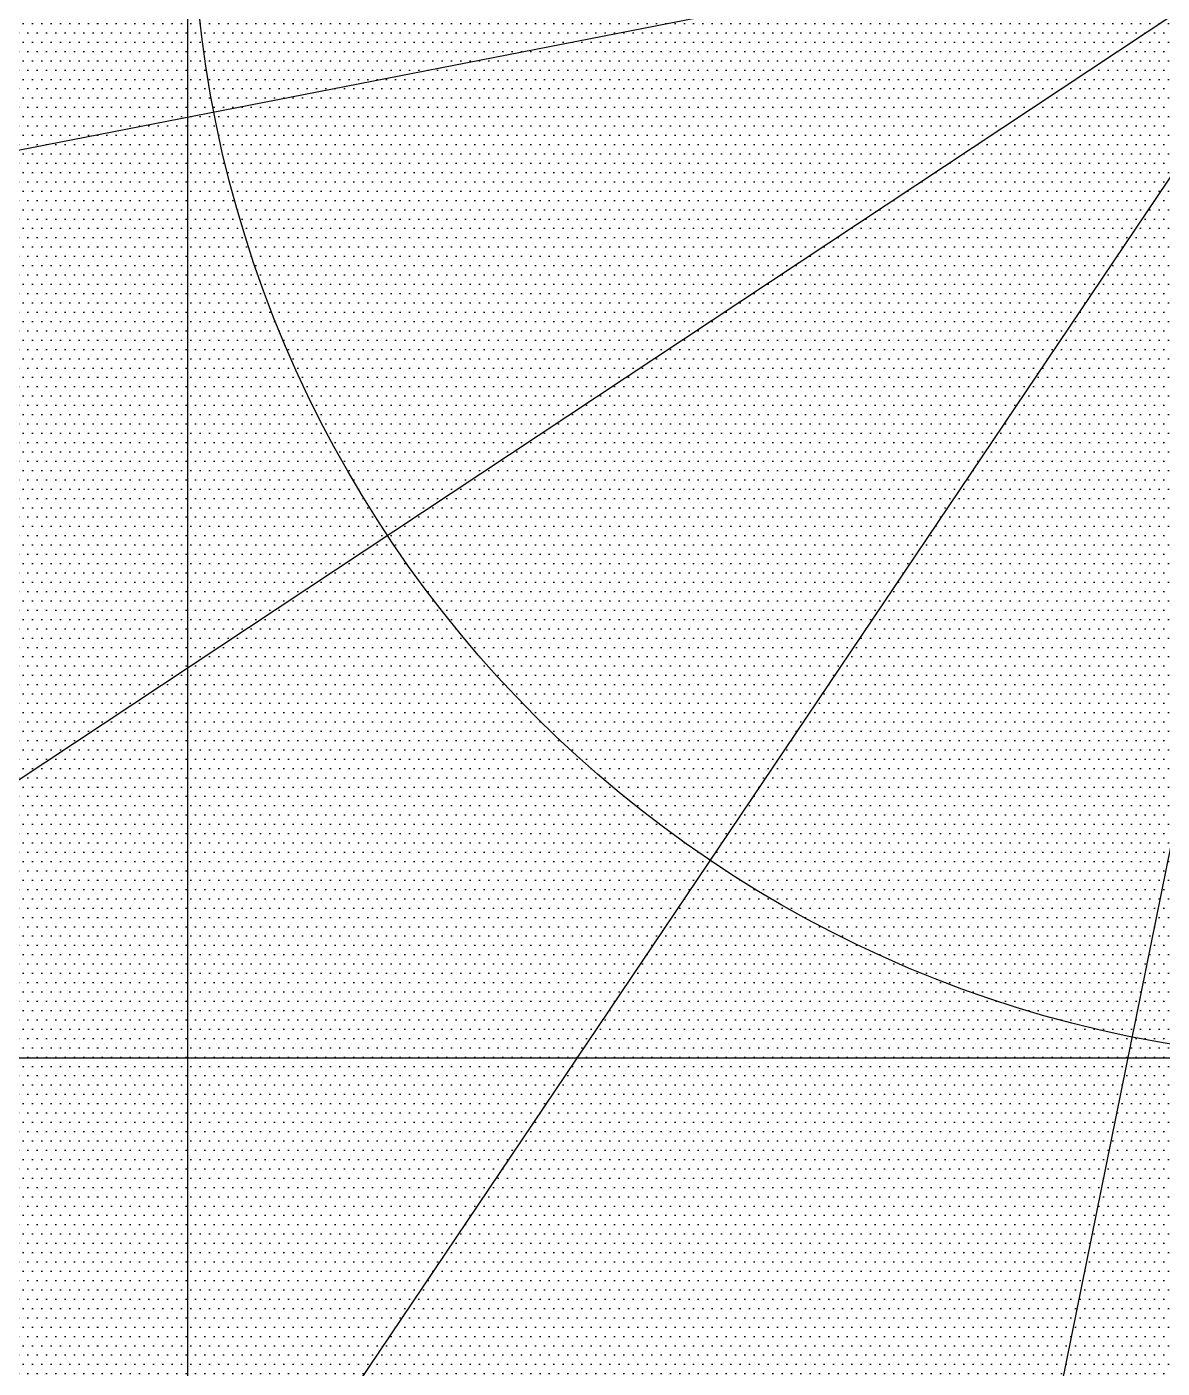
# Model space of a CAD drawing. Header units: millimetres. Extents: x 548366 to 1117317, y 7446967 to 14899125.
# Drawn here: x 553223 to 554191, y 7454151 to 7455294 of the extents above; entities that cross this region are included whole.
import ezdxf

# ---------------------------------------------------------------- set-up
doc = ezdxf.new("R2010")
doc.units = ezdxf.units.MM
doc.header["$MEASUREMENT"] = 0
for name, color, linetype in [('HACHURA_OCEANO', 131, 'Continuous'), ('MALHA_TM', 8, 'Continuous'), ('RADIAIS', 222, 'Continuous')]:
    doc.layers.add(name, color=color, linetype=linetype)
pattern_1 = [(0, (0, 0), (3.96875, 7.9375), [0, -7.9375])]

msp = doc.modelspace()

# ---------------------------------------------------------------- hatches: boundary and pattern name
at = {"layer": 'HACHURA_OCEANO'}
h = msp.add_hatch(dxfattribs=at)
h.set_pattern_fill('DOTS', color=256, scale=5, style=0)
h.set_pattern_definition(pattern_1)
h.paths.add_polyline_path([(553360, 7455412.7), (552909.3, 7455412.7), (552915.9, 7455401.9), (552914.8, 7455388.9), (552912.2, 7455381.4), (552909.6, 7455372.1), (552909.6, 7455371.5), (552912.7, 7455369.1), (552912.7, 7455363.4), (552912.2, 7455360.5), (552912.7, 7455357.6), (552913.5, 7455353.7), (552912.7, 7455349.8), (552912.7, 7455346.1), (552911.9, 7455339.6), (552911.9, 7455335.9), (552913, 7455332), (552916.9, 7455326.1), (552918.2, 7455320.1), (552918.2, 7455315.9), (552917.7, 7455302.8), (552914.6, 7455289.2), (552908, 7455275.4), (552903.6, 7455258), (552903, 7455248.8), (552901.2, 7455241.5), (552895.7, 7455234.4), (552893.3, 7455231.3), (552892.6, 7455228.2), (552892, 7455222.4), (552890.8, 7455219), (552889.2, 7455215.2), (552885.9, 7455206.5), (552884.3, 7455203.1), (552884.3, 7455198), (552879.9, 7455193.1), (552879.3, 7455191), (552879.6, 7455187), (552876, 7455181.7), (552873.9, 7455180.3), (552872.8, 7455179.2), (552872.3, 7455177.9), (552872.5, 7455176.8), (552872.8, 7455175.8), (552873.8, 7455175.5), (552874.2, 7455175.4), (552877.8, 7455177.8), (552878.4, 7455174.5), (552876.1, 7455173.1), (552875.4, 7455172.4), (552875.1, 7455169.2), (552875.1, 7455165.5), (552872.9, 7455163.5), (552871.5, 7455161.9), (552870.3, 7455160.4), (552868.1, 7455159), (552864.3, 7455156.5), (552861.4, 7455154.2), (552860.1, 7455152.8), (552860, 7455152.6), (552860, 7454910), (553360, 7454910)])
h = msp.add_hatch(dxfattribs=at)
h.set_pattern_fill('DOTS', color=256, scale=5, style=0)
h.set_pattern_definition(pattern_1)
h.paths.add_polyline_path([(553860, 7455412.7), (553360, 7455412.7), (553360, 7454910), (553860, 7454910)])
h = msp.add_hatch(dxfattribs=at)
h.set_pattern_fill('DOTS', color=256, scale=5, style=0)
h.set_pattern_definition(pattern_1)
h.paths.add_polyline_path([(554363.7, 7455177.5), (554353.6, 7455193), (554338.3, 7455213.9), (554318.1, 7455231.3), (554289.5, 7455257.1), (554272.8, 7455291.2), (554260.9, 7455318.4), (554243.5, 7455358.1), (554234.4, 7455404.7), (554232, 7455412.7), (553860, 7455412.7), (553860, 7454910), (554363.7, 7454910)])
h = msp.add_hatch(dxfattribs=at)
h.set_pattern_fill('DOTS', color=256, scale=5, style=0)
h.set_pattern_definition(pattern_1)
h.paths.add_polyline_path([(553360, 7454910), (552860, 7454910), (552860, 7454410), (553360, 7454410)])
h = msp.add_hatch(dxfattribs=at)
h.set_pattern_fill('DOTS', color=256, scale=5, style=0)
h.set_pattern_definition(pattern_1)
h.paths.add_polyline_path([(553860, 7454910), (553360, 7454910), (553360, 7454410), (553860, 7454410)])
h = msp.add_hatch(dxfattribs=at)
h.set_pattern_fill('DOTS', color=256, scale=5, style=0)
h.set_pattern_definition(pattern_1)
h.paths.add_polyline_path([(554363.7, 7454910), (553860, 7454910), (553860, 7454410), (554363.7, 7454410)])
h = msp.add_hatch(dxfattribs=at)
h.set_pattern_fill('DOTS', color=256, scale=5, style=0)
h.set_pattern_definition(pattern_1)
h.paths.add_polyline_path([(553360, 7454410), (552860, 7454410), (552860, 7453910), (553360, 7453910)])
h = msp.add_hatch(dxfattribs=at)
h.set_pattern_fill('DOTS', color=256, scale=5, style=0)
h.set_pattern_definition(pattern_1)
h.paths.add_polyline_path([(553860, 7454410), (553360, 7454410), (553360, 7453910), (553860, 7453910)])
h = msp.add_hatch(dxfattribs=at)
h.set_pattern_fill('DOTS', color=256, scale=5, style=0)
h.set_pattern_definition(pattern_1)
h.paths.add_polyline_path([(554363.7, 7454410), (553860, 7454410), (553860, 7453910), (554363.7, 7453910)])

# ---------------------------------------------------------------- linework, layer by layer
at = {"layer": 'MALHA_TM'}
for points in [[(553360, 7460415), (553360, 7450410)], [(549360, 7454415), (559365, 7454415)]]:
    msp.add_lwpolyline(points, dxfattribs=at)
at = {"layer": 'RADIAIS', "linetype": 'Continuous', "ltscale": 2.5}
for points in [[(555356.6, 7460311.3), (553370.9, 7450514.2)], [(557155.6, 7459558.5), (551571.8, 7451267)], [(558529.6, 7458174.5), (550197.9, 7452651)], [(559269.4, 7456370.1), (549458.1, 7454455.4)]]:
    msp.add_lwpolyline(points, dxfattribs=at)
for radius in [4998.2, 3998.6, 2998.9, 1999.3, 999.6]:
    msp.add_circle((554363.7, 7455412.7), radius, dxfattribs=at)
for p in [(553382.6, 7455221.3), (553947.1, 7455136.6), (554084.5, 7454998.2), (553530.5, 7454860.4), (553805.3, 7454583.6), (554165.1, 7454433), (553526.2, 7454169)]:
    msp.add_point(p, dxfattribs=at)

doc.saveas('drawing.dxf')
